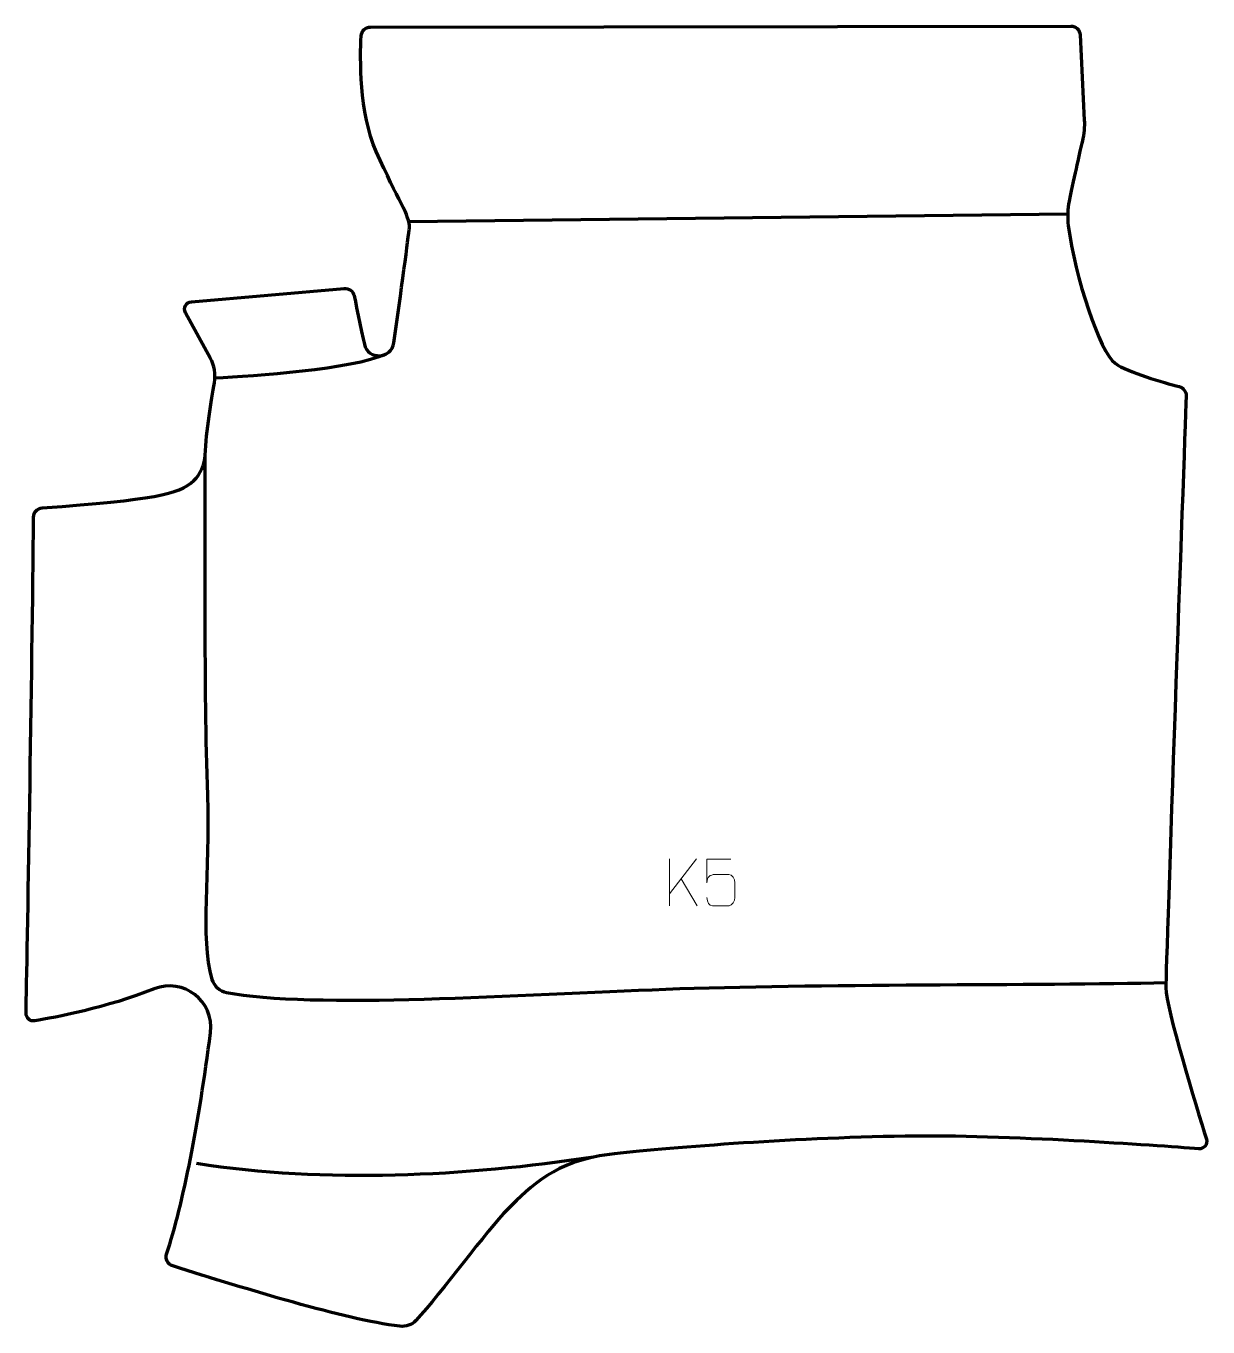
# Model space of a CAD drawing. Header units: millimetres. Extents: x -324 to 306, y -351 to 342.
import ezdxf

# ---------------------------------------------------------------- set-up
doc = ezdxf.new("R2010")
doc.units = ezdxf.units.MM
doc.header["$MEASUREMENT"] = 0
for name, color, linetype in [('layer 1', 7, 'Continuous'), ('layer 2', 7, 'Continuous'), ('layer 3', 7, 'Continuous')]:
    doc.layers.add(name, color=color, linetype=linetype)

msp = doc.modelspace()

# ---------------------------------------------------------------- linework, layer by layer
at = {"layer": 'layer 1', "color": 250, "lineweight": 9}
for points in [[(19.0381, -101.9434), (19.0381, -101.9434), (19.0381, -126.897), (19.0381, -126.897)], [(33.4143, -101.9434), (33.4143, -101.9434), (19.0381, -120.5831), (19.0381, -120.5831)], [(33.7396, -126.8012), (33.7396, -126.8012), (25.2691, -112.4876), (25.2691, -112.4876)]]:
    msp.add_open_spline(points, degree=3, dxfattribs=at)
msp.add_open_spline([(51.783, -101.9654), (51.783, -101.9654), (38.9313, -101.9654), (38.9313, -101.9654), (38.9313, -101.9654), (38.9316, -106.196), (38.9316, -110.4269), (38.9313, -114.6581), (38.9313, -114.6581), (38.931, -111.348), (40.562, -110.2762), (43.374, -110.2157), (43.374, -110.2157), (45.8136, -110.2154), (48.2531, -110.2154), (50.6923, -110.2157), (50.6923, -110.2157), (52.3421, -110.2089), (53.817, -112.5894), (53.8455, -114.6581), (53.8455, -114.6581), (53.8452, -117.2454), (53.8452, -119.833), (53.8455, -122.4207), (53.8455, -122.4207), (53.8917, -124.3801), (52.3923, -126.8164), (50.7664, -126.8749), (50.7664, -126.8749), (48.8099, -126.8746), (43.9149, -126.8746), (41.9579, -126.8749), (41.9579, -126.8749), (40.1124, -126.8837), (39.0053, -124.9189), (38.9845, -122.3678)], degree=3, knots=[0, 0, 0, 0, 0.1, 0.1, 0.1, 0.1, 0.2, 0.2, 0.2, 0.2, 0.3, 0.3, 0.3, 0.3, 0.4, 0.4, 0.4, 0.4, 0.5, 0.5, 0.5, 0.5, 0.6, 0.6, 0.6, 0.6, 0.7, 0.7, 0.7, 0.7, 0.8, 0.8, 0.8, 0.8, 1, 1, 1, 1], dxfattribs=at)
at = {"layer": 'layer 2', "color": 230, "lineweight": 200}
msp.add_open_spline([(300.8817, -256.2742), (303.7038, -256.4909), (305.8532, -253.787), (305.005, -251.0849), (305.005, -251.0849), (299.551, -233.7026), (283.4811, -181.559), (283.4402, -170.5108), (283.4402, -170.5108), (283.3942, -158.1033), (292.9274, 108.6096), (294.2167, 144.6104), (294.2167, 144.6104), (294.3, 146.9385), (292.7641, 149.0122), (290.514, 149.6087), (290.514, 149.6087), (282.3046, 151.7842), (263.2589, 157.1696), (256.3904, 161.997), (256.3904, 161.997), (248.2849, 167.6936), (234.9376, 208.2297), (231.4373, 235.2703), (231.4373, 235.2703), (230.8721, 239.6363), (231.0541, 244.0672), (231.9387, 248.3797), (231.9387, 248.3797), (234.9827, 263.2154), (237.5141, 274.2999), (238.9577, 280.4203), (238.9577, 280.4203), (239.8183, 284.07), (240.1626, 287.8195), (239.98, 291.5646), (239.98, 291.5646), (239.98, 291.5646), (237.7746, 336.8459), (237.7746, 336.8459), (237.7746, 336.8459), (237.6444, 339.5136), (235.4429, 341.6092), (232.7735, 341.6048), (232.7735, 341.6048), (232.7735, 341.6048), (-140.2348, 341.0509), (-140.2348, 341.0509), (-140.2348, 341.0509), (-142.8915, 341.0469), (-145.0822, 338.9682), (-145.2211, 336.3134), (-145.2211, 336.3134), (-145.8166, 324.9213), (-146.3026, 295.385), (-137.2031, 274.7825), (-137.2031, 274.7825), (-125.715, 248.7715), (-118.9716, 240.648), (-119.5293, 234.0439), (-119.5293, 234.0439), (-119.8331, 230.4459), (-124.1533, 198.5287), (-127.7936, 172.9374), (-127.7936, 172.9374), (-129.0312, 164.236), (-141.5024, 163.5606), (-143.4748, 172.1244), (-143.4748, 172.1244), (-144.9619, 178.5791), (-148.9479, 198.0474), (-148.9479, 198.0474), (-148.9479, 198.0474), (-149.5432, 200.4314), (-151.7803, 202.0293), (-154.227, 201.819), (-154.227, 201.819), (-154.227, 201.819), (-235.6195, 194.812), (-235.6195, 194.812), (-235.6195, 194.812), (-238.5032, 194.5638), (-240.177, 191.4279), (-238.7804, 188.8915), (-238.7804, 188.8915), (-238.7804, 188.8915), (-225.5539, 164.8771), (-225.5539, 164.8771), (-225.5539, 164.8771), (-223.3403, 160.8587), (-222.5729, 156.2032), (-223.3835, 151.6866), (-223.3835, 151.6866), (-225.03, 142.5146), (-227.73, 125.9628), (-228.324, 113.0812), (-228.324, 113.0812), (-228.5604, 107.9546), (-230.6878, 103.0669), (-234.4179, 99.5449), (-234.4179, 99.5449), (-242.5138, 91.9011), (-255.7024, 89.5266), (-315.1164, 85.0094), (-315.1164, 85.0094), (-317.7073, 84.8125), (-319.7168, 82.6651), (-319.7371, 80.065), (-319.7371, 80.065), (-320.3632, -1.9068), (-323.1459, -155.2727), (-323.6775, -184.129), (-323.6775, -184.129), (-323.7233, -186.6257), (-321.4982, -188.5499), (-319.0369, -188.142), (-319.0369, -188.142), (-308.2407, -186.353), (-280.7531, -181.1577), (-255.4239, -171.1), (-255.4239, -171.1), (-239.8233, -164.9048), (-223.289, -177.7053), (-225.4514, -194.3605), (-225.4514, -194.3605), (-231.7703, -243.0157), (-239.8761, -285.2962), (-248.859, -312.3066), (-248.859, -312.3066), (-249.7432, -314.9665), (-248.2773, -317.8315), (-245.6016, -318.6619), (-245.6016, -318.6619), (-205.1489, -331.2132), (-154.8755, -346.9969), (-124.5872, -350.7524), (-124.5872, -350.7524), (-121.4436, -351.1419), (-118.3021, -350.0038), (-116.1277, -347.6985), (-116.1277, -347.6985), (-102.1249, -332.8487), (-78.4172, -299.6493), (-67.0755, -288.4141), (-67.0755, -288.4141), (-54.7012, -276.1561), (-41.8406, -262.7657), (-13.0077, -259.3319), (-13.0077, -259.3319), (15.8251, -255.898), (81.966, -250.5281), (144.6074, -249.5586), (144.6074, -249.5586), (198.1283, -248.7294), (278.5868, -254.5591), (300.8817, -256.2742)], degree=3, knots=[0, 0, 0, 0, 0.025, 0.025, 0.025, 0.025, 0.05, 0.05, 0.05, 0.05, 0.075, 0.075, 0.075, 0.075, 0.1, 0.1, 0.1, 0.1, 0.125, 0.125, 0.125, 0.125, 0.15, 0.15, 0.15, 0.15, 0.175, 0.175, 0.175, 0.175, 0.2, 0.2, 0.2, 0.2, 0.225, 0.225, 0.225, 0.225, 0.25, 0.25, 0.25, 0.25, 0.275, 0.275, 0.275, 0.275, 0.3, 0.3, 0.3, 0.3, 0.325, 0.325, 0.325, 0.325, 0.35, 0.35, 0.35, 0.35, 0.375, 0.375, 0.375, 0.375, 0.4, 0.4, 0.4, 0.4, 0.425, 0.425, 0.425, 0.425, 0.45, 0.45, 0.45, 0.45, 0.475, 0.475, 0.475, 0.475, 0.5, 0.5, 0.5, 0.5, 0.525, 0.525, 0.525, 0.525, 0.55, 0.55, 0.55, 0.55, 0.575, 0.575, 0.575, 0.575, 0.6, 0.6, 0.6, 0.6, 0.625, 0.625, 0.625, 0.625, 0.65, 0.65, 0.65, 0.65, 0.675, 0.675, 0.675, 0.675, 0.7, 0.7, 0.7, 0.7, 0.725, 0.725, 0.725, 0.725, 0.75, 0.75, 0.75, 0.75, 0.775, 0.775, 0.775, 0.775, 0.8, 0.8, 0.8, 0.8, 0.825, 0.825, 0.825, 0.825, 0.85, 0.85, 0.85, 0.85, 0.875, 0.875, 0.875, 0.875, 0.9, 0.9, 0.9, 0.9, 0.925, 0.925, 0.925, 0.925, 0.95, 0.95, 0.95, 0.95, 1, 1, 1, 1], dxfattribs=at)
at = {"layer": 'layer 3', "color": 142, "lineweight": 200}
for points in [[(-119.8453, 237.5359), (-119.8453, 237.5359), (231.1356, 241.5362), (231.1356, 241.5362)], [(-223.0934, 154.2349), (-201.7796, 155.4368), (-150.6554, 158.6521), (-131.7365, 167.0828)], [(-21.4217, -260.697), (-90.0667, -271.0863), (-164.0449, -274.7948), (-232.8458, -264.1627)]]:
    msp.add_open_spline(points, degree=3, dxfattribs=at)
msp.add_open_spline([(283.4767, -167.971), (215.38, -169.4173), (95.6432, -168.4681), (17.0233, -171.4246), (17.0233, -171.4246), (-58.0997, -174.2502), (-173.0749, -182.1061), (-216.8737, -173.1499), (-216.8737, -173.1499), (-220.5158, -172.4051), (-223.4544, -169.7109), (-224.4825, -166.139), (-224.4825, -166.139), (-231.145, -143.0014), (-225.487, -109.6474), (-226.946, -67.9943), (-226.946, -67.9943), (-229.0273, -8.6021), (-227.9628, 63.7743), (-228.324, 113.081)], degree=3, knots=[0, 0, 0, 0, 0.16666667, 0.16666667, 0.16666667, 0.16666667, 0.33333333, 0.33333333, 0.33333333, 0.33333333, 0.5, 0.5, 0.5, 0.5, 0.66666667, 0.66666667, 0.66666667, 0.66666667, 1, 1, 1, 1], dxfattribs=at)

doc.saveas('drawing.dxf')
